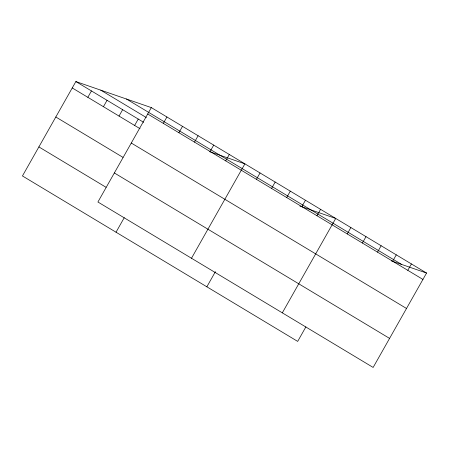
<?xml version="1.0" encoding="UTF-8"?>
<svg xmlns="http://www.w3.org/2000/svg" width="449" height="449" viewBox="0 0 449 449"><rect width="100%" height="100%" fill="white"/><g stroke="black" fill="none" stroke-linecap="round" stroke-linejoin="round"><path stroke-width="0.67" d="M151.324 107.603L97.916 202.005L373.141 367.439L426.55 273.043L151.324 107.603L75.859 81.561L22.45 175.957L297.676 341.397L305.892 326.872M87.841 97.321L91.456 90.934M103.438 106.699L107.053 100.307M119.03 116.072L122.644 109.685M134.627 125.445L138.241 119.058M163.307 123.368L166.921 116.981M116.027 232.206L124.244 217.686M178.904 132.741L182.513 126.354M194.496 142.12L198.11 135.727M210.093 151.493L213.707 145.106M225.69 160.865L229.304 154.478M191.493 258.254L244.901 163.851L209.734 151.717M256.424 179.342L260.038 172.955M206.854 286.799L215.408 271.673M271.561 188.44L275.175 182.053M286.698 197.538L290.312 191.151M301.835 206.635L305.449 200.248M316.972 215.739L320.586 209.346M282.32 312.846L335.723 218.45L299.915 206.091M347.251 233.935L350.865 227.548M362.388 243.032L366.002 236.645M377.525 252.13L381.139 245.743M392.662 261.234L396.276 254.841M407.799 270.332L411.413 263.945M391.382 260.903L426.55 273.043M126.422 99.01L401.647 264.45M147.71 113.99L422.936 279.43M100.761 90.154L146.352 117.559M75.859 81.561L143.641 122.302M72.244 87.948L140.026 128.695M131.276 143.035L406.502 308.474M55.811 116.993L122.998 157.374M114.349 172.96L389.575 338.394M38.883 146.913L106.065 187.3"/></g></svg>
